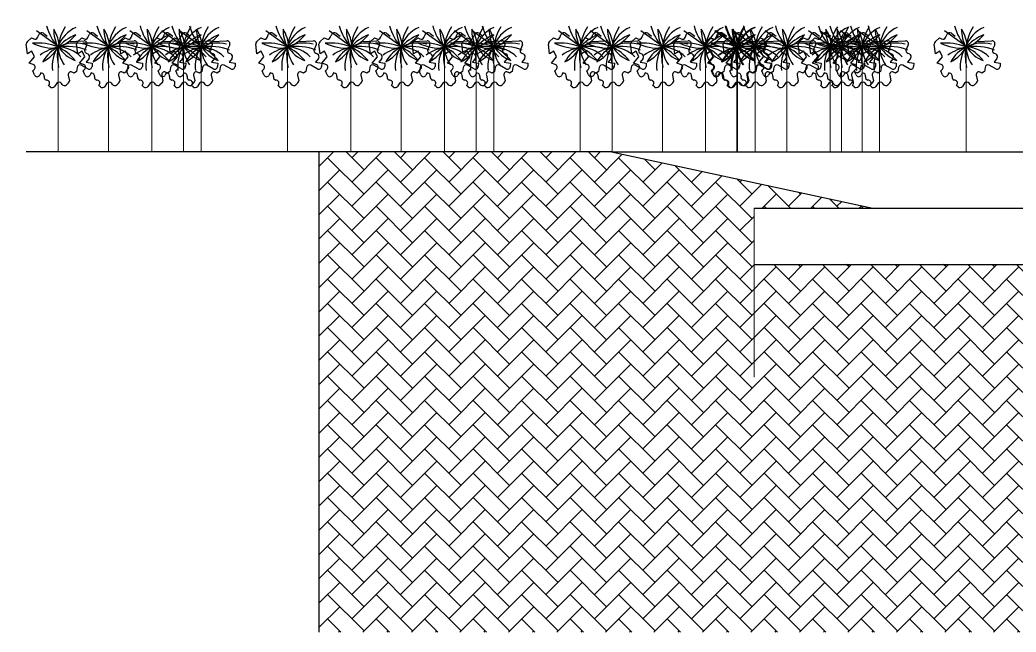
# Model space of a CAD drawing. Header units: metres. Extents: x 325024 to 7190115, y 7391967 to 10157759.
# Drawn here: x 327329.4 to 327543.7, y 7393196.6 to 7393328.2 of the extents above; entities that cross this region are included whole.
import ezdxf

# ---------------------------------------------------------------- set-up
doc = ezdxf.new("R2010")
doc.units = ezdxf.units.M
doc.layers.get('0').update_dxf_attribs({"lineweight": 18})
doc.layers.add('greeb', color=92, linetype='Continuous')
doc.layers.add('Piso externo', color=254, linetype='Continuous')
for name, color, linetype, lineweight in [('linagrossa', 7, 'Continuous', 25), ('madeira', 22, 'Continuous', 15), ('PISO', 254, 'Continuous', 9)]:
    doc.layers.add(name, color=color, linetype=linetype, lineweight=lineweight)

# ---------------------------------------------------------------- blocks, each defined once
blk = doc.blocks.new('tree-pl-31')
at = {"color": 0, "linetype": 'ByBlock'}
for p, q in [((-0.025, 0.096), (-0.862, 0.508)), ((-0.783, 0.29), (-0.75, 0.409)), ((-0.607, 0.471), (-0.458, 0.392)), ((0.314, 0.334), (0.829, 0.44)), ((-1.118, 0.086), (-0.991, 0.248)), ((-0.991, 0.248), (-0.91, 0.222)), ((0.946, 0.317), (0.902, 0.145)), ((0.977, 0.023), (1.035, 0.01)), ((-1.042, -0.33), (-1.136, -0.004)), ((-0.905, -0.207), (-1.042, -0.33)), ((-0.782, -0.388), (-0.905, -0.207)), ((1.101, -0.136), (1.021, -0.279)), ((1.021, -0.279), (1.238, -0.279)), ((1.238, -0.279), (1.25, -0.398)), ((-0.926, -0.64), (-0.782, -0.388)), ((-0.787, -0.657), (-0.926, -0.64)), ((0.74, -0.655), (0.668, -0.734)), ((0.74, -0.513), (0.74, -0.655)), ((1.118, -0.503), (0.872, -0.418)), ((-0.761, -0.878), (-0.716, -0.812)), ((-0.679, -1.011), (-0.761, -0.878)), ((-0.472, -0.907), (-0.499, -0.99)), ((-0.446, -0.906), (-0.472, -0.907)), ((0.481, -0.835), (0.551, -1.015)), ((0.668, -0.734), (0.62, -0.71)), ((-0.214, -1.12), (-0.244, -1.12)), ((-0.14, -1.29), (-0.129, -1.269)), ((-0.077, -1.333), (-0.14, -1.29)), ((0.128, -1.175), (0.069, -1.294)), ((0.32, -1.182), (0.291, -1.15)), ((0.533, -1.094), (0.473, -1.174))]:
    blk.add_line(p, q, dxfattribs=at)
for centre, radius, start, end in [((1.134, 1.495), 1.837, 204.0126, 231.1522), ((1.163, -0.151), 1.219, 124.5644, 168.6443), ((1.805, 0.115), 1.837, 157.6127, 180.8133), ((-0.654, 0.383), 0.1, 62.1589, 164.5493), ((-1.182, -0.151), 1.219, 11.3557, 42.1465), ((0.929, 0.831), 1.219, 187.747, 218.9832), ((1.485, -0.961), 1.837, 121.9513, 146.5847), ((-1.047, 1.569), 1.837, 303.455, 328.0885), ((0.849, 0.342), 0.1, 345.7453, 101.5547), ((-1.04, 0.024), 0.1, 141.8627, 196.0799), ((-0.44, -1.708), 1.837, 77.3342, 105.4358), ((-0.44, 1.834), 1.837, 254.5642, 282.6658), ((-0.88, 0.317), 0.1, 252.2434, 344.5493), ((0.679, -1.616), 1.837, 111.5628, 134.1842), ((-1.181, 0.474), 1.219, 305.8088, 342.5666), ((0.68, -0.921), 1.219, 123.7318, 160.4895), ((1.083, -0.411), 1.219, 157.1271, 196.64), ((0.719, -0.892), 1.219, 84.3993, 129.2176), ((-0.565, -1.675), 1.837, 48.9632, 73.7627), ((1.163, 0.343), 1.219, 191.3557, 223.7531), ((1.805, 0.077), 1.837, 179.1867, 202.4381), ((0.558, -1.662), 1.837, 77.2147, 107.9912), ((0.114, -1.127), 1.219, 55.2433, 95.8223), ((0.895, 0.903), 1.219, 222.0761, 257.975), ((0.999, 0.121), 0.1, 165.7453, 257.3108), ((1.013, -0.088), 0.1, 330.9628, 77.3108), ((-0.798, -0.756), 0.1, 325.8594, 83.2062), ((0.84, -0.513), 0.1, 71.0828, 180), ((1.151, -0.408), 0.1, 251.0828, 6.0047), ((-0.594, -0.959), 0.1, 211.5165, 342.0079), ((-0.442, -1.006), 0.1, 356.1557, 92.2923), ((-0.242, -1.02), 0.1, 176.1557, 268.7537), ((0.574, -0.799), 0.1, 62.8336, 201.1591), ((0.453, -1.034), 0.1, 322.8351, 10.9464), ((-0.216, -1.22), 0.1, 330.5417, 88.7537), ((-0.021, -1.25), 0.1, 235.694, 333.9208), ((0.218, -1.219), 0.1, 43.0704, 153.9208), ((0.393, -1.113), 0.1, 223.0704, 322.8351)]:
    blk.add_arc(centre, radius, start, end, dxfattribs=at)

msp = doc.modelspace()

# ---------------------------------------------------------------- hatches: boundary and pattern name
at = {"layer": 'linagrossa'}
h = msp.add_hatch(dxfattribs=at)
h.set_pattern_fill('AR-HBONE', color=256, scale=0.036299)
h.set_pattern_definition([(45, (317991.9766, 7385313.545), (5e-16, 5.2155566), [11.0638663, -3.6879554]), (135, (317994.5844, 7385316.1528), (5e-16, 5.2155566), [11.0638663, -3.6879554])])
h.paths.add_polyline_path([(327830.439, 7393299.82), (327804.976, 7393299.82), (327749.687, 7393287.72), (327786.067, 7393287.72), (327786.067, 7393275.62), (327487.346, 7393275.62), (327487.346, 7393287.72), (327512.854, 7393287.72), (327456.707, 7393299.82), (327393.759, 7393299.82), (327393.759, 7393196.62), (327830.439, 7393196.62)])

# ---------------------------------------------------------------- linework, layer by layer
for p, q in [((327456.707, 7393299.82), (327330.811, 7393299.82)), ((327393.759, 7393299.82), (327393.759, 7393196.62)), ((327456.707, 7393299.82), (327512.854, 7393287.72)), ((327488.556, 7393299.82), (327760.159, 7393299.82)), ((327487.346, 7393287.72), (327786.067, 7393287.72)), ((327487.346, 7393275.62), (327786.067, 7393275.62))]:
    msp.add_line(p, q, dxfattribs=at)
at = {"layer": 'madeira'}
for p, q in [((327337.669, 7393322.156), (327337.669, 7393299.82)), ((327348.486, 7393322.156), (327348.486, 7393299.82)), ((327357.784, 7393322.156), (327357.784, 7393299.82)), ((327364.642, 7393322.156), (327364.642, 7393299.82)), ((327368.411, 7393322.156), (327368.411, 7393299.82)), ((327387.007, 7393322.156), (327387.007, 7393299.82)), ((327400.617, 7393322.156), (327400.617, 7393299.82)), ((327411.434, 7393322.156), (327411.434, 7393299.82)), ((327420.732, 7393322.156), (327420.732, 7393299.82)), ((327427.59, 7393322.156), (327427.59, 7393299.82)), ((327431.358, 7393322.156), (327431.358, 7393299.82)), ((327449.954, 7393322.156), (327449.954, 7393299.82)), ((327456.812, 7393322.156), (327456.812, 7393299.82)), ((327467.629, 7393322.156), (327467.629, 7393299.82)), ((327476.927, 7393322.156), (327476.927, 7393299.82)), ((327483.602, 7393322.156), (327483.602, 7393299.82)), ((327483.785, 7393322.156), (327483.785, 7393299.82)), ((327487.554, 7393322.156), (327487.554, 7393299.82)), ((327494.419, 7393322.156), (327494.419, 7393299.82)), ((327503.717, 7393322.156), (327503.717, 7393299.82)), ((327506.15, 7393322.156), (327506.15, 7393299.82)), ((327510.575, 7393322.156), (327510.575, 7393299.82)), ((327514.344, 7393322.156), (327514.344, 7393299.82)), ((327532.94, 7393322.156), (327532.94, 7393299.82))]:
    msp.add_line(p, q, dxfattribs=at)
at = {"layer": 'PISO'}
msp.add_line((327487.346, 7393251.421), (327487.346, 7393287.72), dxfattribs=at)
at = {"layer": 'Piso externo'}
msp.add_line((327456.707, 7393299.82), (327488.556, 7393299.82), dxfattribs=at)

# ---------------------------------------------------------------- block references
at = {"layer": 'greeb', "xscale": 6.176816214400943, "yscale": 6.176816214400943, "zscale": 6.176816214400943, "rotation": 350.7121855219883}
for p in [(327337.739, 7393321.857), (327348.556, 7393321.857), (327357.854, 7393321.857), (327364.712, 7393321.857), (327368.481, 7393321.857), (327387.077, 7393321.857), (327400.687, 7393321.857), (327411.504, 7393321.857), (327420.802, 7393321.857), (327427.66, 7393321.857), (327431.428, 7393321.857), (327450.025, 7393321.857), (327456.882, 7393321.857), (327467.699, 7393321.857), (327476.997, 7393321.857), (327483.672, 7393321.857), (327483.855, 7393321.857), (327487.624, 7393321.857), (327494.489, 7393321.857), (327503.787, 7393321.857), (327506.22, 7393321.857), (327510.645, 7393321.857), (327514.414, 7393321.857), (327533.01, 7393321.857)]:
    msp.add_blockref('tree-pl-31', p, dxfattribs=at)

doc.saveas('drawing.dxf')
